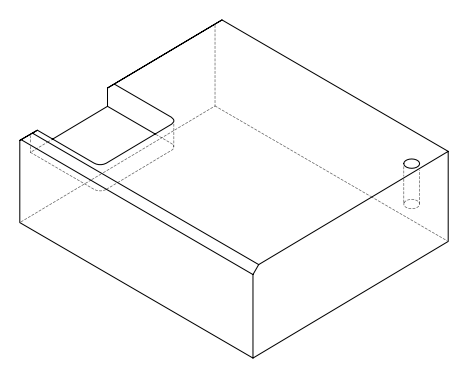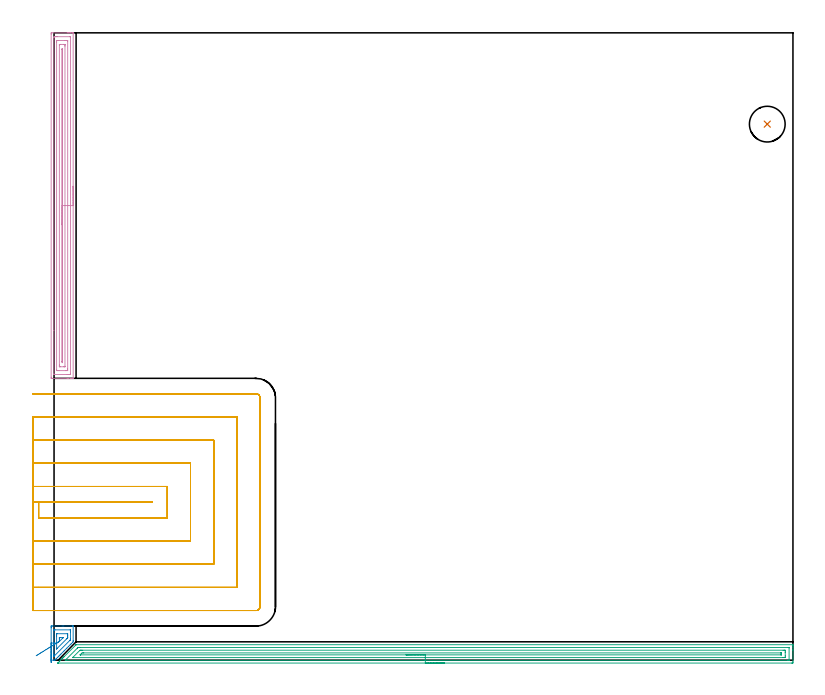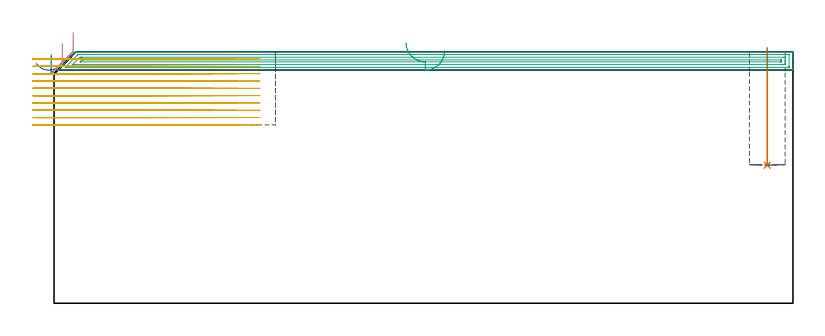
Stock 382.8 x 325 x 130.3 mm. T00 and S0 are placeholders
(PLAN: 5 operations, 2 tool changes, 59.1 min)
(1 INDEXABLE_INSERT_DRILL_BLIND_HOLE_FROM_SOLID | STEP1POCKET | NXT0302_008 | 0.24 min | 15725 mm3)
(2 AREA_MILL | FG_CHAMFER_SURFACE | UGT0205_001 | 0.73 min | 1591 mm3)
(3 AREA_MILL_1 | FG_CHAMFER_SURFACE_1 | UGT0205_001 | 12.24 min | 16865 mm3)
(4 AREA_MILL_2 | FG_CHAMFER_SURFACE_2 | UGT0205_001 | 7.32 min | 12055 mm3)
(5 MILL_SLOT | SLOT_PARTIAL_RECTANGULAR | NXT0201_012 | Follow Part, ap 4, ae 75% | 38.59 min | 555321 mm3)
(TOOL NXT0302_008 | Index. Insert Drill 18.5mm [880-D1850L25-05] | D18.5 PA176 FL93 Z2)
(TOOL UGT0205_001 | Chamfer Mill 20 x 3 x 45 deg. | D20 FL50 Z2)
(TOOL NXT0201_012 | ENDMILL 16mm [2P460-1600-NA 1630] | D16 FL38 Z6)
(OP 1 INDEXABLE_INSERT_DRILL_BLIND_HOLE_FROM_SOLID)
G17 G21 G94 G90
T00 M6
G54
G17 G0 G90 X369.5 Y277.7 S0 M3
G43 Z140.3 H1
G94 G81 G98 Z71.5 F250. R132.3
G80
M5
M2
(OP 2 AREA_MILL)
G17 G21 G94 G90
T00 M6
G54
G17 G0 G90 X-1.5 Y-1.15 S1061 M3
G43 Z140.3 H0
Z128.9
G94 G1 Y-1.112 Z128.028 F250.
Y-0.998 Z127.164
Y-0.809 Z126.312
Y-0.547 Z125.48
Y-0.213 Z124.674
Y0.19 Z123.9
Y0.658 Z123.164
Y1.19 Z122.472
Y1.779 Z121.829
Y2.422 Z121.24
Y3.114 Z120.709
Y3.85 Z120.24
Y4.624 Z119.837
Y5.43 Z119.503
Y6.262 Z119.241
Y7.114 Z119.052
Y7.978 Z118.938
Y8.85 Z118.9
Y16.776
X-1.498 Y17.234 Z118.902
X-1.493 Y17.651 Z118.903
X-1.491 Y17.692 Z118.905
X-1.077 Y17.696 Z119.319
X-0.612 Y17.7 Z119.783
X4.2 Z124.594
X5.03 Z125.429
X9.477 Z129.876
X9.855 Y17.698 Z130.254
X9.895 Y17.69 Z130.294
X9.9 Y17.675 Z130.3
Y10.174
X9.898 Y9.505 Z130.288
X9.697 Y9.297 Z130.097
X8.809 Y8.409 Z129.208
X8.368 Y7.968 Z128.767
X7.485 Y7.085 Z127.884
X6.603 Y6.202 Z127.002
X5.28 Y4.879 Z125.678
X4.838 Y4.437 Z125.237
X3.515 Y3.114 Z123.913
X3.073 Y2.672 Z123.472
X2.632 Y2.231 Z123.03
X2.19 Y1.79 Z122.589
X1.75 Y1.349 Z122.148
X1.191 Y0.79 Z121.59
X0.975 Y0.574 Z121.373
X0.867 Y0.466 Z121.265
X0.682 Y0.282 Z121.082
X0.609 Y0.209 Z121.009
X0.422 Y0.025 Z120.821
X0.39 Y0.002 Z120.789
X-0.296 Y0. Z120.103
X-1.295 Z119.104
X-1.496 Y0.007 Z118.903
X-1.5 Y0.008 Z118.9
Y8.85
X-0.086 Z120.314
X-0.085 Y15.469 Z120.315
X-0.084 Y15.661 Z120.316
X-0.082 Y15.684 Z120.318
X-0.081 Y15.688 Z120.319
X-0.055 Y15.691 Z120.345
X0.068 Y15.697 Z120.468
X0.221 Y15.699 Z120.621
X0.452 Y15.7 Z120.852
X8.368 Y15.699 Z128.768
X8.44 Y15.696 Z128.84
X8.463 Y15.692 Z128.863
X8.479 Y15.687 Z128.879
X8.481 Y15.657 Z128.881
X8.484 Y15.582 Z128.884
X8.485 Y15.469 Z128.885
X8.486 Y14.698 Z128.886
X8.485 Y11.056 Z128.885
X8.481 Y10.671 Z128.881
X8.479 Y10.576 Z128.879
X8.474 Y10.535 Z128.874
X8.45 Y10.508 Z128.85
X8.359 Y10.413 Z128.759
X8.124 Y10.174 Z128.524
X0.181 Y2.231 Z120.581
X0.049 Y2.105 Z120.449
X-0.014 Y2.048 Z120.386
X-0.064 Y2.01 Z120.336
X-0.079 Y2.014 Z120.321
X-0.083 Y2.116 Z120.317
X-0.084 Y2.231 Z120.316
X-0.086 Y2.713 Z120.314
Y3.002
Y8.85
X1.329 Z121.729
Y12.173
Y12.821
X1.331 Y13.053 Z121.731
X1.336 Y13.289 Z121.736
X1.35 Y13.69 Z121.75
X1.566 Y13.7 Z121.966
X6.842 Z127.242
X7.05 Y13.69 Z127.45
X7.065 Y13.625 Z127.465
X7.068 Y13.602 Z127.468
X7.07 Y13.471 Z127.47
X7.071 Y12.821 Z127.471
Y12.587
Y11.939
X7.069 Y11.707 Z127.469
X7.066 Y11.628 Z127.466
X7.062 Y11.574 Z127.462
X7.035 Y11.544 Z127.435
X6.838 Y11.34 Z127.238
X6.698 Y11.197 Z127.098
X6.557 Y11.056 Z126.957
X1.562 Y6.061 Z121.962
X1.41 Y5.913 Z121.81
X1.353 Y5.861 Z121.753
X1.339 Y5.849 Z121.739
X1.335 Y5.86 Z121.735
X1.331 Y5.895 Z121.731
X1.329 Y5.921 Z121.729
Y8.85
X2.749 Y9.711 Z123.149
X2.747 Y9.726 Z123.147
X2.745 Y9.757 Z123.145
X2.743 Y9.871 Z123.143
Y11.056
X2.745 Y11.634 Z123.145
X2.747 Y11.674 Z123.147
X2.749 Y11.687 Z123.149
X2.761 Y11.69 Z123.161
X2.84 Y11.695 Z123.24
X3. Y11.699 Z123.4
X4.438 Z124.838
X4.656 Y11.696 Z125.056
X4.728 Y11.691 Z125.128
X4.73 Y11.69 Z125.13
X4.728 Y11.683 Z125.128
X4.704 Y11.656 Z125.104
X4.645 Y11.594 Z125.045
X4.594 Y11.543 Z124.994
X2.832 Y9.782 Z123.232
X2.8 Y9.752 Z123.2
X2.757 Y9.716 Z123.157
X2.749 Y9.711 Z123.149
X2.164 Y9.35 Z122.614
X1.54 Y8.965 Z122.14
X0.884 Y8.56 Z121.732
X0.2 Y8.137 Z121.392
X-0.506 Y7.701 Z121.124
X-1.23 Y7.255 Z120.93
X-1.965 Y6.801 Z120.81
X-2.706 Y6.343 Z120.766
X-3.448 Y5.885 Z120.798
X-4.185 Y5.43 Z120.906
X-4.91 Y4.982 Z121.089
X-5.62 Y4.544 Z121.345
X-6.308 Y4.12 Z121.673
X-6.968 Y3.712 Z122.071
X-7.597 Y3.323 Z122.535
X-8.189 Y2.958 Z123.061
X-8.74 Y2.618 Z123.646
X-9.245 Y2.306 Z124.285
G0 Z140.3
M5
M2
(OP 3 AREA_MILL_1)
G17 G21 G94 G90
T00 M6
G54
G17 G0 G90 X202.35 Y-1.5 S1061 M3
G43 Z140.3 H0
Z130.8
G94 G1 X202.312 Z129.928 F250.
X202.198 Z129.063
X202.009 Z128.212
X201.747 Z127.38
X201.413 Z126.574
X201.01 Z125.8
X200.542 Z125.064
X200.01 Z124.372
X199.421 Z123.729
X198.778 Z123.14
X198.086 Z122.608
X197.35 Z122.14
X196.576 Z121.737
X195.77 Z121.403
X194.938 Z121.141
X194.086 Z120.952
X193.222 Z120.838
X192.35 Z120.8
X2.382
X2.071 Y-1.498 Z120.802
X1.921 Y-1.494 Z120.805
X1.908 Y-1.492 Z120.806
X2.854 Y-0.545 Z121.753
X2.964 Y-0.434 Z121.862
X3.858 Y0.459 Z122.757
X4.02 Y0.623 Z122.918
X4.179 Y0.78 Z123.078
X4.304 Y0.905 Z123.203
X4.458 Y1.061 Z123.356
X4.609 Y1.21 Z123.507
X4.751 Y1.352 Z123.65
X4.896 Y1.499 Z123.794
X5.038 Y1.639 Z123.937
X5.198 Y1.799 Z124.097
X5.334 Y1.936 Z124.232
X11.147 Y7.747 Z130.047
X11.375 Y7.973 Z130.27
X11.405 Y7.995 Z130.291
X11.451 Y8. Z130.3
X382.629
X382.79 Y7.998 Z130.288
X382.797 Y7.86 Z130.153
X382.8 Y7.716 Z130.015
Y7.424 Z129.723
Y6.753 Z129.048
Y5.542 Z127.839
Y5.001 Z127.296
Y-0.858 Z121.439
X382.796 Y-1.129 Z121.169
X382.79 Y-1.493 Z120.805
X382.557 Y-1.496 Z120.802
X382.182 Y-1.5 Z120.8
X192.35
Y-0.086 Z122.214
X6.533 Y-0.085 Z122.215
X6.091 Y-0.083 Z122.217
X5.915 Y-0.08 Z122.22
X5.787 Y-0.074 Z122.226
X5.845 Y-0.011 Z122.289
X5.919 Y0.066 Z122.366
X6.091 Y0.241 Z122.541
X6.284 Y0.434 Z122.734
X12.033 Y6.182 Z128.482
X12.344 Y6.49 Z128.79
X12.437 Y6.575 Z128.875
X12.522 Y6.579 Z128.879
X13.238 Y6.585 Z128.885
X13.408
X380.396
X380.568 Y6.584 Z128.884
X380.747 Y6.58 Z128.88
X380.785 Y6.579 Z128.879
X380.791 Y6.556 Z128.856
X380.795 Y6.525 Z128.825
X380.799 Y6.357 Z128.657
X380.8 Y0.227 Z122.527
X380.798 Y0.094 Z122.394
X380.794 Y-0.011 Z122.289
X380.79 Y-0.076 Z122.224
X380.756 Y-0.079 Z122.221
X380.396 Y-0.084 Z122.216
X380.224 Y-0.085 Z122.215
X192.35 Y-0.086 Z122.214
Y1.328 Z123.628
X9.837 Y1.329 Z123.629
X9.687 Y1.33 Z123.63
X9.664 Y1.332 Z123.632
X9.65 Y1.335 Z123.635
X9.656 Y1.348 Z123.648
X9.664 Y1.363 Z123.663
X9.732 Y1.432 Z123.732
X9.798 Y1.499 Z123.799
X13.238 Y4.939 Z127.239
X13.27 Y4.97 Z127.27
X13.302 Y5.001 Z127.301
X13.469 Y5.158 Z127.458
X13.784 Y5.167 Z127.467
X13.959 Y5.17 Z127.47
X14.131 Y5.171 Z127.471
X14.851 Y5.172 Z127.472
X377.716 Y5.171 Z127.471
X378.437 Y5.17 Z127.47
X378.609 Y5.168 Z127.468
X378.773 Y5.165 Z127.465
X378.79 Y5.001 Z127.301
X378.796 Y4.818 Z127.118
X378.8 Y4.126 Z126.426
Y3.938 Z126.238
X378.799 Y2.188 Z124.488
X378.79 Y1.499 Z123.799
X378.775 Y1.335 Z123.635
X377.716 Y1.329 Z123.629
X192.35 Y1.328 Z123.628
Y2.743 Z125.043
X13.755
X13.621 Y2.744 Z125.044
X13.552 Y2.747 Z125.047
X13.518 Y2.749 Z125.049
X13.525 Y2.765 Z125.065
X13.561 Y2.807 Z125.107
X13.623 Y2.872 Z125.172
X14.131 Y3.382 Z125.682
X14.513 Y3.751 Z126.051
X15.024 Y3.755 Z126.055
X15.401 Y3.757 Z126.057
X376.305
X376.66 Y3.756 Z126.056
X376.719 Y3.754 Z126.054
X376.775 Y3.751 Z126.051
X376.79 Y3.673 Z125.973
X376.8 Y3.272 Z125.572
Y3.25 Z125.55
X376.797 Y2.823 Z125.123
X376.794 Y2.77 Z125.07
X376.79 Y2.75 Z125.05
X376.756 Y2.748 Z125.048
X376.619 Y2.744 Z125.044
X376.446 Y2.743 Z125.043
X192.35
X191.478 Z125.081
X190.614 Z125.195
X189.762 Z125.383
X188.93 Z125.646
X188.124 Z125.98
X187.35 Z126.382
X186.614 Z126.851
X185.922 Z127.382
X185.279 Z127.972
X184.69 Z128.615
X184.158 Z129.307
X183.69 Z130.043
X183.287 Z130.816
X182.953 Z131.622
X182.691 Z132.454
X182.502 Z133.306
X182.388 Z134.171
X182.35 Z135.043
G0 Z140.3
M5
M2
(OP 4 AREA_MILL_2)
G17 G21 G94 G90
T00 M6
G54
G17 G0 G90 X9.9 Y245.5 S1061 M3
G43 Z140.3 H0
G94 G1 Y245.462 Z139.428 F250.
Y245.348 Z138.563
Y245.159 Z137.712
Y244.897 Z136.88
Y244.563 Z136.074
Y244.16 Z135.3
Y243.692 Z134.564
Y243.16 Z133.872
Y242.571 Z133.229
Y241.928 Z132.639
Y241.236 Z132.108
Y240.5 Z131.64
Y239.726 Z131.237
Y238.92 Z130.903
Y238.088 Z130.641
Y237.236 Z130.452
Y236.372 Z130.338
Y235.5 Z130.3
Y146.171
X9.894 Y146.01 Z130.293
X9.577 Y146. Z129.976
X9.269 Z129.669
X8.597 Z128.992
X7.382 Z127.779
X6.838 Z127.233
X-1.077 Y146.001 Z119.321
X-1.293 Y146.004 Z119.104
X-1.492 Y146.01 Z118.906
X-1.496 Y146.191 Z118.902
X-1.499 Y146.617 Z118.901
Y324.383
X-1.496 Y324.809 Z118.902
X-1.492 Y324.99 Z118.906
X-1.077 Y325. Z119.321
X6.838 Z127.233
X7.382 Z127.779
X7.718 Z128.114
X8.261 Z128.657
X8.597 Z128.992
X9.269 Z129.669
X9.859 Z130.258
X9.899 Y324.998 Z130.298
X9.9 Y324.829 Z130.3
Y235.5
X8.486 Z128.886
X8.485 Y148.518 Z128.885
X8.484 Y148.404 Z128.884
X8.479 Y148.024 Z128.879
X8.108 Y148.007 Z128.508
X7.718 Y148.003 Z128.118
X7.236 Y148. Z127.636
X6.838 Z127.238
X0.2 Z120.6
X-0.001 Y148.002 Z120.399
X-0.032 Y148.004 Z120.368
X-0.064 Y148.01 Z120.336
X-0.079 Y148.016 Z120.321
X-0.08 Y148.04 Z120.32
X-0.085 Y148.29 Z120.315
X-0.086 Y170.735 Z120.314
X-0.085 Y322.482 Z120.315
X-0.084 Y322.596 Z120.316
X-0.079 Y322.976 Z120.321
X0.292 Y322.993 Z120.692
X0.682 Y322.997 Z121.082
X1.164 Y323. Z121.564
X1.562 Z121.962
X8.2 Z128.6
X8.401 Y322.998 Z128.801
X8.432 Y322.996 Z128.832
X8.464 Y322.99 Z128.864
X8.479 Y322.984 Z128.879
X8.48 Y322.96 Z128.88
X8.485 Y322.71 Z128.885
X8.486 Y300.237 Z128.886
Y235.5
X7.072 Z127.472
X7.071 Y150.847 Z127.471
X7.069 Y150.19 Z127.469
X7.067 Y150.072 Z127.467
X7.065 Y150.021 Z127.465
X7.018 Y150.008 Z127.418
X6.838 Y150.004 Z127.238
X6.146 Y150. Z126.546
X5.959 Z126.359
X2.629 Z123.029
X1.749 Z122.149
X1.562 Y150.004 Z121.962
X1.375 Y150.01 Z121.775
X1.335 Y150.015 Z121.735
X1.332 Y150.049 Z121.732
X1.33 Y150.111 Z121.73
X1.329 Y150.19 Z121.729
X1.328 Y150.427 Z121.728
X1.329 Y320.153 Z121.729
X1.331 Y320.81 Z121.731
X1.333 Y320.928 Z121.733
X1.335 Y320.979 Z121.735
X1.382 Y320.992 Z121.782
X1.562 Y320.996 Z121.962
X2.254 Y321. Z122.654
X2.441 Z122.841
X5.772 Z126.172
X6.651 Z127.051
X6.838 Y320.996 Z127.238
X7.025 Y320.99 Z127.425
X7.065 Y320.985 Z127.465
X7.068 Y320.951 Z127.468
X7.07 Y320.889 Z127.47
X7.071 Y320.81 Z127.471
X7.072 Y320.573 Z127.472
Y235.5
X5.657 Z126.057
Y152.284
X5.655 Y152.088 Z126.055
X5.651 Y152.018 Z126.051
X5.649 Y152.01 Z126.049
X5.641 Y152.006 Z126.041
X5.615 Y152.003 Z126.015
X5.508 Y152.001 Z125.908
X5.079 Y152. Z125.479
X3.298 Z123.698
X2.891 Y152.005 Z123.291
X2.79 Y152.01 Z123.19
X2.749 Y152.013 Z123.149
X2.747 Y152.047 Z123.147
X2.745 Y152.136 Z123.145
X2.743 Y152.564 Z123.143
Y152.87
Y318.716
X2.745 Y318.912 Z123.145
X2.749 Y318.982 Z123.149
X2.751 Y318.99 Z123.151
X2.759 Y318.994 Z123.159
X2.785 Y318.997 Z123.185
X2.892 Y318.999 Z123.292
X3.321 Y319. Z123.721
X5.102 Z125.502
X5.509 Y318.995 Z125.909
X5.61 Y318.99 Z126.01
X5.651 Y318.987 Z126.051
X5.653 Y318.953 Z126.053
X5.655 Y318.864 Z126.055
X5.657 Y318.437 Z126.057
Y318.13
Y235.5
X4.243 Z124.643
Y154.657
X4.242 Y154.615 Z124.642
X4.2 Y154.101 Z124.6
X4.159 Y154.657 Z124.559
X4.157 Y154.7 Z124.557
Y316.343
X4.158 Y316.385 Z124.558
X4.2 Y316.899 Z124.6
X4.241 Y316.343 Z124.641
X4.243 Y316.3 Z124.643
Y235.5
Y234.628 Z124.681
Y233.764 Z124.795
Y232.912 Z124.984
Y232.08 Z125.246
Y231.274 Z125.58
Y230.5 Z125.983
Y229.764 Z126.452
Y229.072 Z126.983
Y228.429 Z127.572
Y227.84 Z128.215
Y227.308 Z128.907
Y226.84 Z129.643
Y226.437 Z130.417
Y226.103 Z131.223
Y225.841 Z132.055
Y225.652 Z132.907
Y225.538 Z133.772
Y225.5 Z134.643
G0 Z140.3
M5
M2
(OP 5 MILL_SLOT)
G17 G21 G94 G90
T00 M6
G54
G17 G0 G90 X-11. Y82.003 S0 M3
G43 Z140.3 H1
Z126.51
G94 G1 X-8. Y82. F250.
X-7.938 F500.
X50.7
Y81.7
X-7.94
X-8.
Y73.7
X-7.94
X58.7
Y90.
X-7.938
X-8.
X-11. Y90.004 F250.
Y61.695
X-8. Y61.7
X-7.94 F500.
X70.7
Y102.
X-7.938
X-8.
X-11. Y102.005 F250.
Y49.692
X-8. Y49.7
X-7.94 F500.
X82.7
Y114.
X-7.938
X-8.
X-11. Y114.008 F250.
Y37.685
X-8. Y37.7
X-7.94 F500.
X94.7
Y126.
X-7.938
X-8.
X-11. Y126.016 F250.
X-10.94 Y25.7
X-7.94
X104.7 F500.
G3 X106.7 Y27.7 R2.
G1 Y136.
G3 X104.7 Y138. R2.
G1 X-7.938
X-10.938 F250.
G0 X-11. Y82. Z122.72
G1 X-8.
X50.7 F500.
Y81.7
X-8.
Y73.7
X58.7
Y90.
X-8.
X-11. F250.
Y61.7
X-8.
X70.7 F500.
Y102.
X-8.
X-11. F250.
Y49.7
X-8.
X82.7 F500.
Y114.
X-8.
X-11. F250.
Y37.7
X-8.
X94.7 F500.
Y126.
X-8.
X-11. F250.
Y25.7
X-8.
X104.7 F500.
G3 X106.7 Y27.7 R2.
G1 Y136.
G3 X104.7 Y138. R2.
G1 X-8.
X-11. F250.
G0 Y82. Z118.93
G1 X-8.
X50.7 F500.
Y81.7
X-8.
Y73.7
X58.7
Y90.
X-8.
X-11. F250.
Y61.7
X-8.
X70.7 F500.
Y102.
X-8.
X-11. F250.
Y49.7
X-8.
X82.7 F500.
Y114.
X-8.
X-11. F250.
Y37.7
X-8.
X94.7 F500.
Y126.
X-8.
X-11. F250.
Y25.7
X-8.
X104.7 F500.
G3 X106.7 Y27.7 R2.
G1 Y136.
G3 X104.7 Y138. R2.
G1 X-8.
X-11. F250.
G0 Y82. Z115.14
G1 X-8.
X50.7 F500.
Y81.7
X-8.
Y73.7
X58.7
Y90.
X-8.
X-11. F250.
Y61.7
X-8.
X70.7 F500.
Y102.
X-8.
X-11. F250.
Y49.7
X-8.
X82.7 F500.
Y114.
X-8.
X-11. F250.
Y37.7
X-8.
X94.7 F500.
Y126.
X-8.
X-11. F250.
Y25.7
X-8.
X104.7 F500.
G3 X106.7 Y27.7 R2.
G1 Y136.
G3 X104.7 Y138. R2.
G1 X-8.
X-11. F250.
G0 Y82. Z111.35
G1 X-8.
X50.7 F500.
Y81.7
X-8.
Y73.7
X58.7
Y90.
X-8.
X-11. F250.
Y61.7
X-8.
X70.7 F500.
Y102.
X-8.
X-11. F250.
Y49.7
X-8.
X82.7 F500.
Y114.
X-8.
X-11. F250.
Y37.7
X-8.
X94.7 F500.
Y126.
X-8.
X-11. F250.
Y25.7
X-8.
X104.7 F500.
G3 X106.7 Y27.7 R2.
G1 Y136.
G3 X104.7 Y138. R2.
G1 X-8.
X-11. F250.
G0 Y82. Z107.56
G1 X-8.
X50.7 F500.
Y81.7
X-8.
Y73.7
X58.7
Y90.
X-8.
X-11. F250.
Y61.7
X-8.
X70.7 F500.
Y102.
X-8.
X-11. F250.
Y49.7
X-8.
X82.7 F500.
Y114.
X-8.
X-11. F250.
Y37.7
X-8.
X94.7 F500.
Y126.
X-8.
X-11. F250.
Y25.7
X-8.
X104.7 F500.
G3 X106.7 Y27.7 R2.
G1 Y136.
G3 X104.7 Y138. R2.
G1 X-8.
X-11. F250.
G0 Y82. Z103.77
G1 X-8.
X50.7 F500.
Y81.7
X-8.
Y73.7
X58.7
Y90.
X-8.
X-11. F250.
Y61.7
X-8.
X70.7 F500.
Y102.
X-8.
X-11. F250.
Y49.7
X-8.
X82.7 F500.
Y114.
X-8.
X-11. F250.
Y37.7
X-8.
X94.7 F500.
Y126.
X-8.
X-11. F250.
Y25.7
X-8.
X104.7 F500.
G3 X106.7 Y27.7 R2.
G1 Y136.
G3 X104.7 Y138. R2.
G1 X-8.
X-11. F250.
G0 Y82. Z99.98
G1 X-8.
X50.7 F500.
Y81.7
X-8.
Y73.7
X58.7
Y90.
X-8.
X-11. F250.
Y61.7
X-8.
X70.7 F500.
Y102.
X-8.
X-11. F250.
Y49.7
X-8.
X82.7 F500.
Y114.
X-8.
X-11. F250.
Y37.7
X-8.
X94.7 F500.
Y126.
X-8.
X-11. F250.
Y25.7
X-8.
X104.7 F500.
G3 X106.7 Y27.7 R2.
G1 Y136.
G3 X104.7 Y138. R2.
G1 X-8.
X-11. F250.
G0 Y82. Z96.19
G1 X-8.
X50.7 F500.
Y81.7
X-8.
Y73.7
X58.7
Y90.
X-8.
X-11. F250.
Y61.7
X-8.
X70.7 F500.
Y102.
X-8.
X-11. F250.
Y49.7
X-8.
X82.7 F500.
Y114.
X-8.
X-11. F250.
Y37.7
X-8.
X94.7 F500.
Y126.
X-8.
X-11. F250.
Y25.7
X-8.
X104.7 F500.
G3 X106.7 Y27.7 R2.
G1 Y136.
G3 X104.7 Y138. R2.
G1 X-8.
X-11. F250.
G0 Y82. Z92.4
G1 X-8.
X50.7 F500.
Y81.7
X-8.
Y73.7
X58.7
Y90.
X-8.
X-11. F250.
Y61.7
X-8.
X70.7 F500.
Y102.
X-8.
X-11. F250.
Y49.7
X-8.
X82.7 F500.
Y114.
X-8.
X-11. F250.
Y37.7
X-8.
X94.7 F500.
Y126.
X-8.
X-11. F250.
Y25.7
X-8.
X104.7 F500.
G3 X106.7 Y27.7 R2.
G1 Y136.
G3 X104.7 Y138. R2.
G1 X-8.
X-11. F250.
G0 Z140.3
M5
M2
